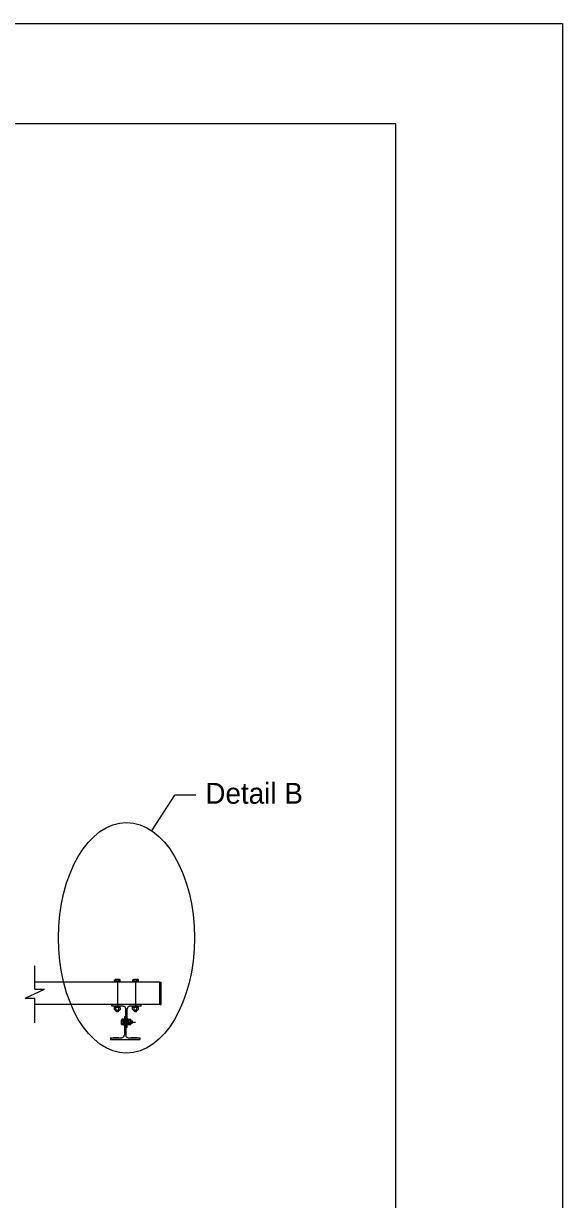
# Model space of a CAD drawing. Extents: x 0 to 2.83, y -0.03 to 1.83.
# Drawn here: x 2.497 to 2.833, y 1.099 to 1.833 of the extents above; entities that cross this region are included whole.
import ezdxf

# ---------------------------------------------------------------- set-up
doc = ezdxf.new("R2010")
doc.units = 0
for name, color, linetype in [('52', 7, 'Continuous'), ('55', 7, 'Continuous'), ('57', 7, 'Continuous'), ('63', 7, 'Continuous')]:
    doc.layers.add(name, color=color, linetype=linetype)

msp = doc.modelspace()

# ---------------------------------------------------------------- linework, layer by layer
at = {"layer": '52'}
for p, q in [((2.58186, 1.23455), (2.50379, 1.23455)), ((2.5572, 1.23517), (2.55352, 1.23517)), ((2.55352, 1.23517), (2.55352, 1.23455)), ((2.5572, 1.23455), (2.55352, 1.23455)), ((2.55366, 1.23517), (2.55366, 1.23602)), ((2.55716, 1.23517), (2.55366, 1.23517)), ((2.5568, 1.23625), (2.55408, 1.23625)), ((2.55453, 1.23517), (2.55453, 1.23603)), ((2.55536, 1.23565), (2.55536, 1.23565)), ((2.55536, 1.23517), (2.55536, 1.23517)), ((2.55536, 1.23455), (2.55536, 1.21957)), ((2.55536, 1.23455), (2.55536, 1.23455)), ((2.55628, 1.23517), (2.55628, 1.23603)), ((2.55716, 1.23517), (2.55716, 1.23603)), ((2.5572, 1.23517), (2.5572, 1.23455)), ((2.56853, 1.23517), (2.56484, 1.23517)), ((2.56484, 1.23517), (2.56484, 1.23455)), ((2.56853, 1.23455), (2.56484, 1.23455)), ((2.56498, 1.23517), (2.56498, 1.23602)), ((2.56848, 1.23517), (2.56498, 1.23517)), ((2.56813, 1.23625), (2.5654, 1.23625)), ((2.56586, 1.23517), (2.56586, 1.23603)), ((2.56668, 1.23565), (2.56668, 1.23565)), ((2.56668, 1.23517), (2.56668, 1.23517)), ((2.56668, 1.23455), (2.56668, 1.21957)), ((2.56668, 1.23455), (2.56668, 1.23455)), ((2.56761, 1.23517), (2.56761, 1.23603)), ((2.56848, 1.23517), (2.56848, 1.23603)), ((2.56853, 1.23517), (2.56853, 1.23455)), ((2.58186, 1.22066), (2.58186, 1.23455)), ((2.58186, 1.23455), (2.58272, 1.23455)), ((2.58272, 1.22066), (2.58272, 1.23455)), ((2.58186, 1.22066), (2.50379, 1.22066)), ((2.55188, 1.21957), (2.55188, 1.22066)), ((2.55906, 1.21957), (2.55188, 1.21957)), ((2.55352, 1.21957), (2.5572, 1.21957)), ((2.55352, 1.21895), (2.55352, 1.21957)), ((2.55496, 1.21895), (2.55557, 1.21957)), ((2.55536, 1.21957), (2.55536, 1.21957)), ((2.5572, 1.21895), (2.5572, 1.21957)), ((2.57017, 1.21957), (2.56298, 1.21957)), ((2.56484, 1.21957), (2.56853, 1.21957)), ((2.56484, 1.21895), (2.56484, 1.21957)), ((2.56628, 1.21895), (2.56689, 1.21957)), ((2.56668, 1.21957), (2.56668, 1.21957)), ((2.56853, 1.21895), (2.56853, 1.21957)), ((2.57017, 1.21957), (2.57017, 1.22066)), ((2.58186, 1.22066), (2.58272, 1.22066)), ((2.55352, 1.21895), (2.5572, 1.21895)), ((2.55356, 1.21895), (2.55706, 1.21895)), ((2.55356, 1.21748), (2.55356, 1.21873)), ((2.55395, 1.21727), (2.55662, 1.21727)), ((2.55443, 1.21748), (2.55443, 1.21873)), ((2.55465, 1.21707), (2.55443, 1.21717)), ((2.55465, 1.21685), (2.55443, 1.21695)), ((2.55444, 1.21717), (2.55462, 1.21727)), ((2.55444, 1.21717), (2.55618, 1.21726)), ((2.55444, 1.21695), (2.55465, 1.21707)), ((2.55444, 1.21695), (2.55618, 1.21703)), ((2.55444, 1.21673), (2.55465, 1.21685)), ((2.55444, 1.21673), (2.55618, 1.21682)), ((2.55466, 1.21663), (2.55444, 1.21673)), ((2.55445, 1.21651), (2.55466, 1.21663)), ((2.55445, 1.21651), (2.55618, 1.2166)), ((2.55488, 1.21631), (2.55445, 1.21651)), ((2.55465, 1.21707), (2.55597, 1.21713)), ((2.55465, 1.21685), (2.55597, 1.21692)), ((2.55466, 1.21663), (2.55597, 1.2167)), ((2.55488, 1.21631), (2.55593, 1.21631)), ((2.55534, 1.21645), (2.55598, 1.21648)), ((2.55536, 1.21895), (2.55536, 1.21895)), ((2.55593, 1.21631), (2.55611, 1.21642)), ((2.55618, 1.21703), (2.55597, 1.21714)), ((2.55618, 1.21682), (2.55597, 1.21693)), ((2.55618, 1.2166), (2.55597, 1.21671)), ((2.55598, 1.21713), (2.55618, 1.21726)), ((2.55598, 1.21692), (2.55618, 1.21703)), ((2.55598, 1.2167), (2.55618, 1.21682)), ((2.55598, 1.21648), (2.55618, 1.2166)), ((2.55611, 1.21642), (2.55598, 1.21648)), ((2.55618, 1.21748), (2.55618, 1.21873)), ((2.55706, 1.21872), (2.55706, 1.2175)), ((2.55971, 1.21325), (2.55971, 1.20149)), ((2.55971, 1.21325), (2.56058, 1.21325)), ((2.56058, 1.20628), (2.56058, 1.21804)), ((2.56058, 1.21325), (2.56058, 1.20149)), ((2.56146, 1.20628), (2.56146, 1.21804)), ((2.56484, 1.21895), (2.56853, 1.21895)), ((2.56488, 1.21895), (2.56838, 1.21895)), ((2.56488, 1.21748), (2.56488, 1.21873)), ((2.56528, 1.21727), (2.56795, 1.21727)), ((2.56576, 1.21748), (2.56576, 1.21873)), ((2.56598, 1.21707), (2.56576, 1.21717)), ((2.56598, 1.21685), (2.56576, 1.21695)), ((2.56577, 1.21717), (2.56594, 1.21727)), ((2.56577, 1.21717), (2.5675, 1.21726)), ((2.56577, 1.21695), (2.56598, 1.21707)), ((2.56577, 1.21695), (2.5675, 1.21703)), ((2.56577, 1.21673), (2.56598, 1.21685)), ((2.56577, 1.21673), (2.5675, 1.21682)), ((2.56598, 1.21663), (2.56577, 1.21673)), ((2.56577, 1.21651), (2.56598, 1.21663)), ((2.56577, 1.21651), (2.5675, 1.2166)), ((2.5662, 1.21631), (2.56577, 1.21651)), ((2.56598, 1.21707), (2.56729, 1.21713)), ((2.56598, 1.21685), (2.56729, 1.21692)), ((2.56598, 1.21663), (2.56729, 1.2167)), ((2.5662, 1.21631), (2.56725, 1.21631)), ((2.56667, 1.21645), (2.5673, 1.21648)), ((2.56668, 1.21895), (2.56668, 1.21895)), ((2.56725, 1.21631), (2.56743, 1.21642)), ((2.5675, 1.21703), (2.56729, 1.21714)), ((2.5675, 1.21682), (2.56729, 1.21693)), ((2.5675, 1.2166), (2.56729, 1.21671)), ((2.5673, 1.21713), (2.5675, 1.21726)), ((2.5673, 1.21692), (2.5675, 1.21703)), ((2.5673, 1.2167), (2.5675, 1.21682)), ((2.5673, 1.21648), (2.5675, 1.2166)), ((2.56743, 1.21642), (2.5673, 1.21648)), ((2.56751, 1.21748), (2.56751, 1.21873)), ((2.56838, 1.21872), (2.56838, 1.2175)), ((2.55801, 1.20833), (2.55801, 1.21105)), ((2.55909, 1.21059), (2.55823, 1.21059)), ((2.55909, 1.20884), (2.55823, 1.20884)), ((2.55909, 1.20797), (2.55823, 1.20797)), ((2.55909, 1.21147), (2.55824, 1.21147)), ((2.55909, 1.20793), (2.55909, 1.21161)), ((2.55909, 1.21161), (2.55971, 1.21161)), ((2.55909, 1.20797), (2.55909, 1.21147)), ((2.55909, 1.20977), (2.55909, 1.20977)), ((2.55909, 1.20793), (2.55971, 1.20793)), ((2.55971, 1.20793), (2.55971, 1.21161)), ((2.55971, 1.20977), (2.55971, 1.20977)), ((2.55971, 1.20977), (2.56665, 1.20977)), ((2.56146, 1.20628), (2.56058, 1.20628)), ((2.56146, 1.20793), (2.56146, 1.21161)), ((2.56208, 1.21161), (2.56146, 1.21161)), ((2.56208, 1.20937), (2.56146, 1.20998)), ((2.56146, 1.20977), (2.56146, 1.20977)), ((2.56208, 1.20793), (2.56146, 1.20793)), ((2.56208, 1.20793), (2.56208, 1.21161)), ((2.56208, 1.20797), (2.56208, 1.21147)), ((2.56208, 1.20977), (2.56208, 1.20977)), ((2.56354, 1.21059), (2.56229, 1.21059)), ((2.56354, 1.20884), (2.56229, 1.20884)), ((2.56354, 1.20797), (2.56229, 1.20797)), ((2.56231, 1.21147), (2.56353, 1.21147)), ((2.56376, 1.20836), (2.56376, 1.21103)), ((2.56386, 1.20885), (2.56376, 1.20903)), ((2.56386, 1.20885), (2.56377, 1.21058)), ((2.56389, 1.21038), (2.56377, 1.21058)), ((2.56396, 1.20906), (2.56386, 1.20884)), ((2.56399, 1.21058), (2.56388, 1.21037)), ((2.56396, 1.20906), (2.56389, 1.21037)), ((2.56408, 1.20885), (2.56396, 1.20906)), ((2.56408, 1.20885), (2.56399, 1.21058)), ((2.56411, 1.21038), (2.56399, 1.21058)), ((2.56418, 1.20906), (2.56408, 1.20884)), ((2.56421, 1.21058), (2.5641, 1.21037)), ((2.56418, 1.20906), (2.56411, 1.21037)), ((2.5643, 1.20885), (2.56418, 1.20906)), ((2.5643, 1.20885), (2.56421, 1.21058)), ((2.56433, 1.21038), (2.56421, 1.21058)), ((2.56439, 1.20907), (2.56429, 1.20885)), ((2.56442, 1.21058), (2.56432, 1.21037)), ((2.56439, 1.20907), (2.56433, 1.21037)), ((2.56452, 1.20886), (2.56439, 1.20907)), ((2.56452, 1.20886), (2.56442, 1.21058)), ((2.56454, 1.21038), (2.56442, 1.21058)), ((2.56472, 1.20928), (2.56452, 1.20886)), ((2.56461, 1.21052), (2.56454, 1.21038)), ((2.56458, 1.20975), (2.56454, 1.21038)), ((2.56472, 1.21033), (2.56461, 1.21052)), ((2.56472, 1.20928), (2.56472, 1.21033)), ((2.551, 1.19997), (2.551, 1.19888)), ((2.551, 1.19997), (2.55818, 1.19997)), ((2.551, 1.19888), (2.56929, 1.19888)), ((2.55633, 1.19997), (2.55264, 1.19997)), ((2.55448, 1.19997), (2.55448, 1.19997)), ((2.56211, 1.19997), (2.56929, 1.19997)), ((2.56765, 1.19997), (2.56397, 1.19997)), ((2.56581, 1.19997), (2.56581, 1.19997)), ((2.56929, 1.19997), (2.56929, 1.19888))]:
    msp.add_line(p, q, dxfattribs=at)
for centre, radius, start, end in [((2.5541, 1.23571), 0.000542, 36.76123, 143.23877), ((2.55541, 1.23437), 0.00188, 62.20774, 117.79226), ((2.55672, 1.23572), 0.000534, 35.66322, 144.33678), ((2.55672, 1.23571), 0.000542, 36.80441, 143.19559), ((2.56542, 1.23571), 0.000542, 36.76123, 143.23877), ((2.56674, 1.23437), 0.00188, 62.20774, 117.79226), ((2.56805, 1.23572), 0.000534, 35.66322, 144.33678), ((2.56805, 1.23571), 0.000542, 36.80441, 143.19559), ((2.55906, 1.21804), 0.00152, 0, 90), ((2.56298, 1.21804), 0.00152, 90, 180), ((2.554, 1.21841), 0.000542, 36.80441, 143.19559), ((2.554, 1.2178), 0.00054, 216.43979, 323.56021), ((2.55531, 1.21707), 0.00188, 62.20774, 117.79226), ((2.55531, 1.21915), 0.00188, 242.20774, 297.79226), ((2.55662, 1.21841), 0.000542, 36.80441, 143.19559), ((2.55662, 1.21781), 0.000542, 216.85748, 323.14252), ((2.56532, 1.21841), 0.000542, 36.80441, 143.19559), ((2.56532, 1.2178), 0.00054, 216.43979, 323.56021), ((2.56663, 1.21707), 0.00188, 62.20774, 117.79226), ((2.56663, 1.21915), 0.00188, 242.20774, 297.79226), ((2.56794, 1.21841), 0.000542, 36.80441, 143.19559), ((2.56794, 1.21781), 0.000542, 216.85748, 323.14252), ((2.55854, 1.2084), 0.000534, 125.66322, 234.33678), ((2.55855, 1.21103), 0.000542, 126.76123, 233.23878), ((2.55989, 1.20971), 0.00188, 152.20774, 207.79226), ((2.55855, 1.2084), 0.000542, 126.80441, 233.19559), ((2.56262, 1.21103), 0.000542, 126.80441, 233.19559), ((2.56396, 1.20971), 0.00188, 152.20774, 207.79226), ((2.56262, 1.2084), 0.000542, 126.80441, 233.19559), ((2.56322, 1.21103), 0.000542, 306.85748, 53.14252), ((2.56188, 1.20971), 0.00188, 332.20774, 27.79226), ((2.56322, 1.2084), 0.00054, 306.43979, 53.56021), ((2.55818, 1.20149), 0.00152, 270, 0), ((2.56211, 1.20149), 0.00152, 180, 270)]:
    msp.add_arc(centre, radius, start, end, dxfattribs=at)
msp.add_ellipse((2.56103, 1.26233), major_axis=(0, -0.07197), ratio=0.590803, dxfattribs=at)
at = {"layer": '55'}
for p, q in [((2.57716, 1.32961), (2.59134, 1.35137)), ((2.60428, 1.35137), (2.59134, 1.35137)), ((2.50379, 1.23023), (2.50379, 1.24476)), ((2.49772, 1.22465), (2.50986, 1.23023)), ((2.50379, 1.23023), (2.50986, 1.23023)), ((2.49772, 1.22465), (2.50379, 1.22465)), ((2.50379, 1.20932), (2.50379, 1.22465))]:
    msp.add_line(p, q, dxfattribs=at)
at = {"layer": '63'}
for p, q in [((0, 1.83333), (2.83333, 1.83333)), ((2.83333, 1.83333), (2.83333, 0))]:
    msp.add_line(p, q, dxfattribs=at)
msp.add_lwpolyline([(2.72918, 1.77077), (0.10418, 1.77077), (0.10418, 0.06244), (2.72918, 0.06244)], close=True, dxfattribs=at)

# ---------------------------------------------------------------- texts
at = {"layer": '57'}
msp.add_text('Detail B', height=0.013008, dxfattribs=at).set_placement((2.6103, 1.34609))

doc.saveas('drawing.dxf')
